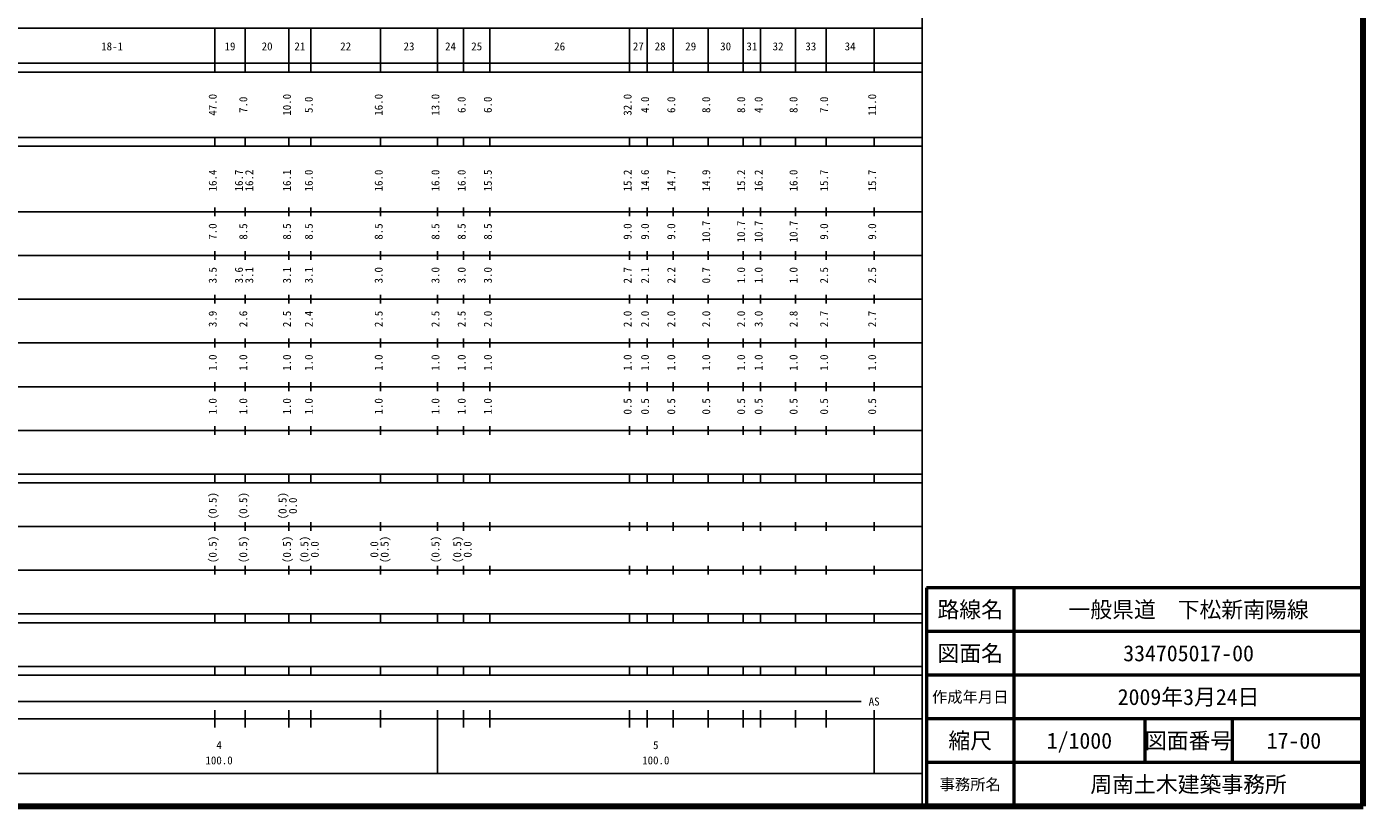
# Model space of a CAD drawing. Units: millimetres on the paper, enlarged 1000 times. Extents: x 40000 to 54727036, y -209802000 to 380000.
# Drawn here: x 373958 to 680000, y 20000 to 198357 of the extents above; entities that cross this region are included whole.
import ezdxf
from ezdxf.enums import TextEntityAlignment as Align

# ---------------------------------------------------------------- set-up
doc = ezdxf.new("R2010")
doc.units = ezdxf.units.MM
doc.header["$LTSCALE"] = 1000
for name, color, linetype, lineweight in [('M-TTL', 2, 'Continuous', 140), ('M-TTL-BAND', 7, 'Continuous', 25), ('M-TTL-FRAM', 2, 'Continuous', 50), ('M-TTL-LINE', 7, 'Continuous', 50)]:
    doc.layers.add(name, color=color, linetype=linetype, lineweight=lineweight)
doc.layers.add('M-TTL-TXT', color=7, linetype='Continuous')
doc.styles.add('ＭＳ ゴシック', font='')
doc.styles.get('ＭＳ ゴシック').set_extended_font_data('MS Gothic')

msp = doc.modelspace()

# ---------------------------------------------------------------- linework, layer by layer
at = {"layer": 'M-TTL'}
for p, q in [((680000, 20000), (680000, 380000)), ((40000, 20000), (680000, 20000))]:
    msp.add_line(p, q, dxfattribs=at)
at = {"layer": 'M-TTL-BAND'}
for p, q in [((579000, 20000), (579000, 370000)), ((68000, 198000), (579000, 198000)), ((417000, 188000), (417000, 198000)), ((424000, 188000), (424000, 198000)), ((434000, 188000), (434000, 198000)), ((439000, 188000), (439000, 198000)), ((455000, 188000), (455000, 198000)), ((468000, 188000), (468000, 198000)), ((474000, 188000), (474000, 198000)), ((480000, 188000), (480000, 198000)), ((512000, 188000), (512000, 198000)), ((516000, 188000), (516000, 198000)), ((522000, 188000), (522000, 198000)), ((530000, 188000), (530000, 198000)), ((538000, 188000), (538000, 198000)), ((542000, 188000), (542000, 198000)), ((550000, 188000), (550000, 198000)), ((557000, 188000), (557000, 198000)), ((568000, 188000), (568000, 198000)), ((40000, 190000), (579000, 190000)), ((40000, 188000), (579000, 188000)), ((40000, 173000), (579000, 173000)), ((417000, 171000), (417000, 173000)), ((424000, 171000), (424000, 173000)), ((434000, 171000), (434000, 173000)), ((439000, 171000), (439000, 173000)), ((455000, 171000), (455000, 173000)), ((468000, 171000), (468000, 173000)), ((474000, 171000), (474000, 173000)), ((480000, 171000), (480000, 173000)), ((512000, 171000), (512000, 173000)), ((516000, 171000), (516000, 173000)), ((522000, 171000), (522000, 173000)), ((530000, 171000), (530000, 173000)), ((538000, 171000), (538000, 173000)), ((542000, 171000), (542000, 173000)), ((550000, 171000), (550000, 173000)), ((557000, 171000), (557000, 173000)), ((568000, 171000), (568000, 173000)), ((40000, 171000), (579000, 171000)), ((417000, 155000), (417000, 157000)), ((424000, 155000), (424000, 157000)), ((434000, 155000), (434000, 157000)), ((439000, 155000), (439000, 157000)), ((455000, 155000), (455000, 157000)), ((468000, 155000), (468000, 157000)), ((474000, 155000), (474000, 157000)), ((480000, 155000), (480000, 157000)), ((512000, 155000), (512000, 157000)), ((516000, 155000), (516000, 157000)), ((522000, 155000), (522000, 157000)), ((530000, 155000), (530000, 157000)), ((538000, 155000), (538000, 157000)), ((542000, 155000), (542000, 157000)), ((550000, 155000), (550000, 157000)), ((557000, 155000), (557000, 157000)), ((568000, 155000), (568000, 157000)), ((40000, 156000), (579000, 156000)), ((417000, 145000), (417000, 147000)), ((424000, 145000), (424000, 147000)), ((434000, 145000), (434000, 147000)), ((439000, 145000), (439000, 147000)), ((455000, 145000), (455000, 147000)), ((468000, 145000), (468000, 147000)), ((474000, 145000), (474000, 147000)), ((480000, 145000), (480000, 147000)), ((512000, 145000), (512000, 147000)), ((516000, 145000), (516000, 147000)), ((522000, 145000), (522000, 147000)), ((530000, 145000), (530000, 147000)), ((538000, 145000), (538000, 147000)), ((542000, 145000), (542000, 147000)), ((550000, 145000), (550000, 147000)), ((557000, 145000), (557000, 147000)), ((568000, 145000), (568000, 147000)), ((46000, 146000), (579000, 146000)), ((52000, 136000), (579000, 136000)), ((417000, 135000), (417000, 137000)), ((424000, 135000), (424000, 137000)), ((434000, 135000), (434000, 137000)), ((439000, 135000), (439000, 137000)), ((455000, 135000), (455000, 137000)), ((468000, 135000), (468000, 137000)), ((474000, 135000), (474000, 137000)), ((480000, 135000), (480000, 137000)), ((512000, 135000), (512000, 137000)), ((516000, 135000), (516000, 137000)), ((522000, 135000), (522000, 137000)), ((530000, 135000), (530000, 137000)), ((538000, 135000), (538000, 137000)), ((542000, 135000), (542000, 137000)), ((550000, 135000), (550000, 137000)), ((557000, 135000), (557000, 137000)), ((568000, 135000), (568000, 137000)), ((46000, 126000), (579000, 126000)), ((417000, 125000), (417000, 127000)), ((424000, 125000), (424000, 127000)), ((434000, 125000), (434000, 127000)), ((439000, 125000), (439000, 127000)), ((455000, 125000), (455000, 127000)), ((468000, 125000), (468000, 127000)), ((474000, 125000), (474000, 127000)), ((480000, 125000), (480000, 127000)), ((512000, 125000), (512000, 127000)), ((516000, 125000), (516000, 127000)), ((522000, 125000), (522000, 127000)), ((530000, 125000), (530000, 127000)), ((538000, 125000), (538000, 127000)), ((542000, 125000), (542000, 127000)), ((550000, 125000), (550000, 127000)), ((557000, 125000), (557000, 127000)), ((568000, 125000), (568000, 127000)), ((417000, 115000), (417000, 117000)), ((424000, 115000), (424000, 117000)), ((434000, 115000), (434000, 117000)), ((439000, 115000), (439000, 117000)), ((455000, 115000), (455000, 117000)), ((468000, 115000), (468000, 117000)), ((474000, 115000), (474000, 117000)), ((480000, 115000), (480000, 117000)), ((512000, 115000), (512000, 117000)), ((516000, 115000), (516000, 117000)), ((522000, 115000), (522000, 117000)), ((530000, 115000), (530000, 117000)), ((538000, 115000), (538000, 117000)), ((542000, 115000), (542000, 117000)), ((550000, 115000), (550000, 117000)), ((557000, 115000), (557000, 117000)), ((568000, 115000), (568000, 117000)), ((52000, 116000), (579000, 116000)), ((46000, 106000), (579000, 106000)), ((417000, 105000), (417000, 107000)), ((424000, 105000), (424000, 107000)), ((434000, 105000), (434000, 107000)), ((439000, 105000), (439000, 107000)), ((455000, 105000), (455000, 107000)), ((468000, 105000), (468000, 107000)), ((474000, 105000), (474000, 107000)), ((480000, 105000), (480000, 107000)), ((512000, 105000), (512000, 107000)), ((516000, 105000), (516000, 107000)), ((522000, 105000), (522000, 107000)), ((530000, 105000), (530000, 107000)), ((538000, 105000), (538000, 107000)), ((542000, 105000), (542000, 107000)), ((550000, 105000), (550000, 107000)), ((557000, 105000), (557000, 107000)), ((568000, 105000), (568000, 107000)), ((40000, 96000), (579000, 96000)), ((417000, 94000), (417000, 96000)), ((424000, 94000), (424000, 96000)), ((434000, 94000), (434000, 96000)), ((439000, 94000), (439000, 96000)), ((455000, 94000), (455000, 96000)), ((468000, 94000), (468000, 96000)), ((474000, 94000), (474000, 96000)), ((480000, 94000), (480000, 96000)), ((512000, 94000), (512000, 96000)), ((516000, 94000), (516000, 96000)), ((522000, 94000), (522000, 96000)), ((530000, 94000), (530000, 96000)), ((538000, 94000), (538000, 96000)), ((542000, 94000), (542000, 96000)), ((550000, 94000), (550000, 96000)), ((557000, 94000), (557000, 96000)), ((568000, 94000), (568000, 96000)), ((40000, 94000), (579000, 94000)), ((49000, 84000), (579000, 84000)), ((417000, 83000), (417000, 85000)), ((424000, 83000), (424000, 85000)), ((434000, 83000), (434000, 85000)), ((439000, 83000), (439000, 85000)), ((455000, 83000), (455000, 85000)), ((468000, 83000), (468000, 85000)), ((474000, 83000), (474000, 85000)), ((480000, 83000), (480000, 85000)), ((512000, 83000), (512000, 85000)), ((516000, 83000), (516000, 85000)), ((522000, 83000), (522000, 85000)), ((530000, 83000), (530000, 85000)), ((538000, 83000), (538000, 85000)), ((542000, 83000), (542000, 85000)), ((550000, 83000), (550000, 85000)), ((557000, 83000), (557000, 85000)), ((568000, 83000), (568000, 85000)), ((40000, 74000), (579000, 74000)), ((417000, 73000), (417000, 75000)), ((424000, 73000), (424000, 75000)), ((434000, 73000), (434000, 75000)), ((439000, 73000), (439000, 75000)), ((455000, 73000), (455000, 75000)), ((468000, 73000), (468000, 75000)), ((474000, 73000), (474000, 75000)), ((480000, 73000), (480000, 75000)), ((512000, 73000), (512000, 75000)), ((516000, 73000), (516000, 75000)), ((522000, 73000), (522000, 75000)), ((530000, 73000), (530000, 75000)), ((538000, 73000), (538000, 75000)), ((542000, 73000), (542000, 75000)), ((550000, 73000), (550000, 75000)), ((557000, 73000), (557000, 75000)), ((568000, 73000), (568000, 75000)), ((40000, 64000), (579000, 64000)), ((40000, 62000), (579000, 62000)), ((417000, 62000), (417000, 64000)), ((424000, 62000), (424000, 64000)), ((434000, 62000), (434000, 64000)), ((439000, 62000), (439000, 64000)), ((455000, 62000), (455000, 64000)), ((468000, 62000), (468000, 64000)), ((474000, 62000), (474000, 64000)), ((480000, 62000), (480000, 64000)), ((512000, 62000), (512000, 64000)), ((516000, 62000), (516000, 64000)), ((522000, 62000), (522000, 64000)), ((530000, 62000), (530000, 64000)), ((538000, 62000), (538000, 64000)), ((542000, 62000), (542000, 64000)), ((550000, 62000), (550000, 64000)), ((557000, 62000), (557000, 64000)), ((568000, 62000), (568000, 64000)), ((40000, 52000), (579000, 52000)), ((40000, 50000), (579000, 50000)), ((417000, 50000), (417000, 52000)), ((424000, 50000), (424000, 52000)), ((434000, 50000), (434000, 52000)), ((439000, 50000), (439000, 52000)), ((455000, 50000), (455000, 52000)), ((468000, 50000), (468000, 52000)), ((474000, 50000), (474000, 52000)), ((480000, 50000), (480000, 52000)), ((512000, 50000), (512000, 52000)), ((516000, 50000), (516000, 52000)), ((522000, 50000), (522000, 52000)), ((530000, 50000), (530000, 52000)), ((538000, 50000), (538000, 52000)), ((542000, 50000), (542000, 52000)), ((550000, 50000), (550000, 52000)), ((557000, 50000), (557000, 52000)), ((568000, 50000), (568000, 52000)), ((71000, 44000), (565000, 44000)), ((40000, 40000), (579000, 40000)), ((417000, 38000), (417000, 42000)), ((424000, 38000), (424000, 42000)), ((434000, 38000), (434000, 42000)), ((439000, 38000), (439000, 42000)), ((455000, 38000), (455000, 42000)), ((468000, 27500), (468000, 42000)), ((474000, 38000), (474000, 42000)), ((480000, 38000), (480000, 42000)), ((512000, 38000), (512000, 42000)), ((516000, 38000), (516000, 42000)), ((522000, 38000), (522000, 42000)), ((530000, 38000), (530000, 42000)), ((538000, 38000), (538000, 42000)), ((542000, 38000), (542000, 42000)), ((550000, 38000), (550000, 42000)), ((557000, 38000), (557000, 42000)), ((568000, 27500), (568000, 42000)), ((68000, 27500), (579000, 27500))]:
    msp.add_line(p, q, dxfattribs=at)
at = {"layer": 'M-TTL-FRAM'}
for p, q in [((680000, 70000), (580000, 70000)), ((580000, 70000), (580000, 20000))]:
    msp.add_line(p, q, dxfattribs=at)
at = {"layer": 'M-TTL-LINE'}
for p, q in [((600000, 70000), (600000, 20000)), ((680000, 60000), (580000, 60000)), ((680000, 50000), (580000, 50000)), ((680000, 40000), (580000, 40000)), ((630000, 40000), (630000, 30000)), ((650000, 40000), (650000, 30000)), ((680000, 30000), (580000, 30000))]:
    msp.add_line(p, q, dxfattribs=at)

# ---------------------------------------------------------------- texts
at = {"layer": 'M-TTL-BAND', "style": 'ＭＳ ゴシック'}
for s, p in [('18-1', (393500, 192405)), ('19', (420500, 192405)), ('20', (429000, 192405)), ('21', (436500, 192405)), ('22', (447000, 192405)), ('23', (461500, 192405)), ('24', (471000, 192405)), ('25', (477000, 192405)), ('26', (496000, 192405)), ('27', (514000, 192405)), ('28', (519000, 192405)), ('29', (526000, 192405)), ('30', (534000, 192405)), ('31', (540000, 192405)), ('32', (546000, 192405)), ('33', (553500, 192405)), ('34', (562500, 192405)), ('AS', (568000, 42500)), ('4', (418000, 32523)), ('5', (518000, 32523)), ('100.0', (418000, 29033)), ('100.0', (518000, 29033))]:
    msp.add_text(s, height=1833, dxfattribs=at).set_placement(p, align=Align.BOTTOM_CENTER)
for s, p in [('47.0', (418000, 180500)), ('7.0', (425000, 180500)), ('10.0', (435000, 180500)), ('5.0', (440000, 180500)), ('16.0', (456000, 180500)), ('13.0', (469000, 180500)), ('6.0', (475000, 180500)), ('6.0', (481000, 180500)), ('32.0', (513000, 180500)), ('4.0', (517000, 180500)), ('6.0', (523000, 180500)), ('8.0', (531000, 180500)), ('8.0', (539000, 180500)), ('4.0', (543000, 180500)), ('8.0', (551000, 180500)), ('7.0', (558000, 180500)), ('11.0', (569000, 180500)), ('16.4', (418000, 163174)), ('16.7', (424000, 163174)), ('16.2', (426370, 163174)), ('16.1', (435000, 163174)), ('16.0', (440000, 163174)), ('16.0', (456000, 163174)), ('16.0', (469000, 163174)), ('16.0', (475000, 163174)), ('15.5', (481000, 163174)), ('15.2', (513000, 163174)), ('14.6', (517000, 163174)), ('14.7', (523000, 163174)), ('14.9', (531000, 163174)), ('15.2', (539000, 163174)), ('16.2', (543000, 163174)), ('16.0', (551000, 163174)), ('15.7', (558000, 163174)), ('15.7', (569000, 163174)), ('7.0', (418000, 151500)), ('8.5', (425000, 151500)), ('8.5', (435000, 151500)), ('8.5', (440000, 151500)), ('8.5', (456000, 151500)), ('8.5', (469000, 151500)), ('8.5', (475000, 151500)), ('8.5', (481000, 151500)), ('9.0', (513000, 151500)), ('9.0', (517000, 151500)), ('9.0', (523000, 151500)), ('10.7', (531000, 151500)), ('10.7', (539000, 151500)), ('10.7', (543000, 151500)), ('10.7', (551000, 151500)), ('9.0', (558000, 151500)), ('9.0', (569000, 151500)), ('3.5', (418000, 141500)), ('3.6', (424000, 141500)), ('3.1', (426370, 141500)), ('3.1', (435000, 141500)), ('3.1', (440000, 141500)), ('3.0', (456000, 141500)), ('3.0', (469000, 141500)), ('3.0', (475000, 141500)), ('3.0', (481000, 141500)), ('2.7', (513000, 141500)), ('2.1', (517000, 141500)), ('2.2', (523000, 141500)), ('0.7', (531000, 141500)), ('1.0', (539000, 141500)), ('1.0', (543000, 141500)), ('1.0', (551000, 141500)), ('2.5', (558000, 141500)), ('2.5', (569000, 141500)), ('3.9', (418000, 131500)), ('2.6', (425000, 131500)), ('2.5', (435000, 131500)), ('2.4', (440000, 131500)), ('2.5', (456000, 131500)), ('2.5', (469000, 131500)), ('2.5', (475000, 131500)), ('2.0', (481000, 131500)), ('2.0', (513000, 131500)), ('2.0', (517000, 131500)), ('2.0', (523000, 131500)), ('2.0', (531000, 131500)), ('2.0', (539000, 131500)), ('3.0', (543000, 131500)), ('2.8', (551000, 131500)), ('2.7', (558000, 131500)), ('2.7', (569000, 131500)), ('1.0', (418000, 121500)), ('1.0', (425000, 121500)), ('1.0', (435000, 121500)), ('1.0', (440000, 121500)), ('1.0', (456000, 121500)), ('1.0', (469000, 121500)), ('1.0', (475000, 121500)), ('1.0', (481000, 121500)), ('1.0', (513000, 121500)), ('1.0', (517000, 121500)), ('1.0', (523000, 121500)), ('1.0', (531000, 121500)), ('1.0', (539000, 121500)), ('1.0', (543000, 121500)), ('1.0', (551000, 121500)), ('1.0', (558000, 121500)), ('1.0', (569000, 121500)), ('1.0', (418000, 111500)), ('1.0', (425000, 111500)), ('1.0', (435000, 111500)), ('1.0', (440000, 111500)), ('1.0', (456000, 111500)), ('1.0', (469000, 111500)), ('1.0', (475000, 111500)), ('1.0', (481000, 111500)), ('0.5', (513000, 111500)), ('0.5', (517000, 111500)), ('0.5', (523000, 111500)), ('0.5', (531000, 111500)), ('0.5', (539000, 111500)), ('0.5', (543000, 111500)), ('0.5', (551000, 111500)), ('0.5', (558000, 111500)), ('0.5', (569000, 111500)), ('(0.5)', (418000, 88764)), ('(0.5)', (425000, 88764)), ('(0.5)', (434000, 88764)), ('0.0', (436370, 88764)), ('(0.5)', (418000, 78764)), ('(0.5)', (425000, 78764)), ('(0.5)', (435000, 78764)), ('(0.5)', (439000, 78764)), ('0.0', (441370, 78764)), ('0.0', (455000, 78764)), ('(0.5)', (457370, 78764)), ('(0.5)', (469000, 78764)), ('(0.5)', (474000, 78764)), ('0.0', (476370, 78764))]:
    msp.add_text(s, height=1833, rotation=90, dxfattribs=at).set_placement(p, align=Align.BOTTOM_CENTER)
at = {"layer": 'M-TTL-TXT', "style": 'ＭＳ ゴシック'}
for s, height, p in [('路線名', 3666, (590000, 65000)), ('路線名', 3666, (590000, 65000)), ('一般県道\u3000下松新南陽線', 3666, (640000, 65000)), ('図面名', 3666, (590000, 55000)), ('図面名', 3666, (590000, 55000)), ('334705017-00', 3666, (640000, 55000)), ('作成年月日', 2566, (590000, 45000)), ('作成年月日', 2566, (590000, 45000)), ('2009年3月24日', 3666, (640000, 45000)), ('縮尺', 3666, (590000, 35000)), ('縮尺', 3666, (590000, 35000)), ('1/1000', 3666, (615000, 35000)), ('図面番号', 3666, (640000, 35000)), ('図面番号', 3666, (640000, 35000)), ('17-00', 3666, (664125, 35000)), ('事務所名', 2566, (590000, 25000)), ('事務所名', 2566, (590000, 25000)), ('周南土木建築事務所', 3666, (640000, 25000))]:
    msp.add_text(s, height=height, dxfattribs=at).set_placement(p, align=Align.MIDDLE_CENTER)

doc.saveas('drawing.dxf')
